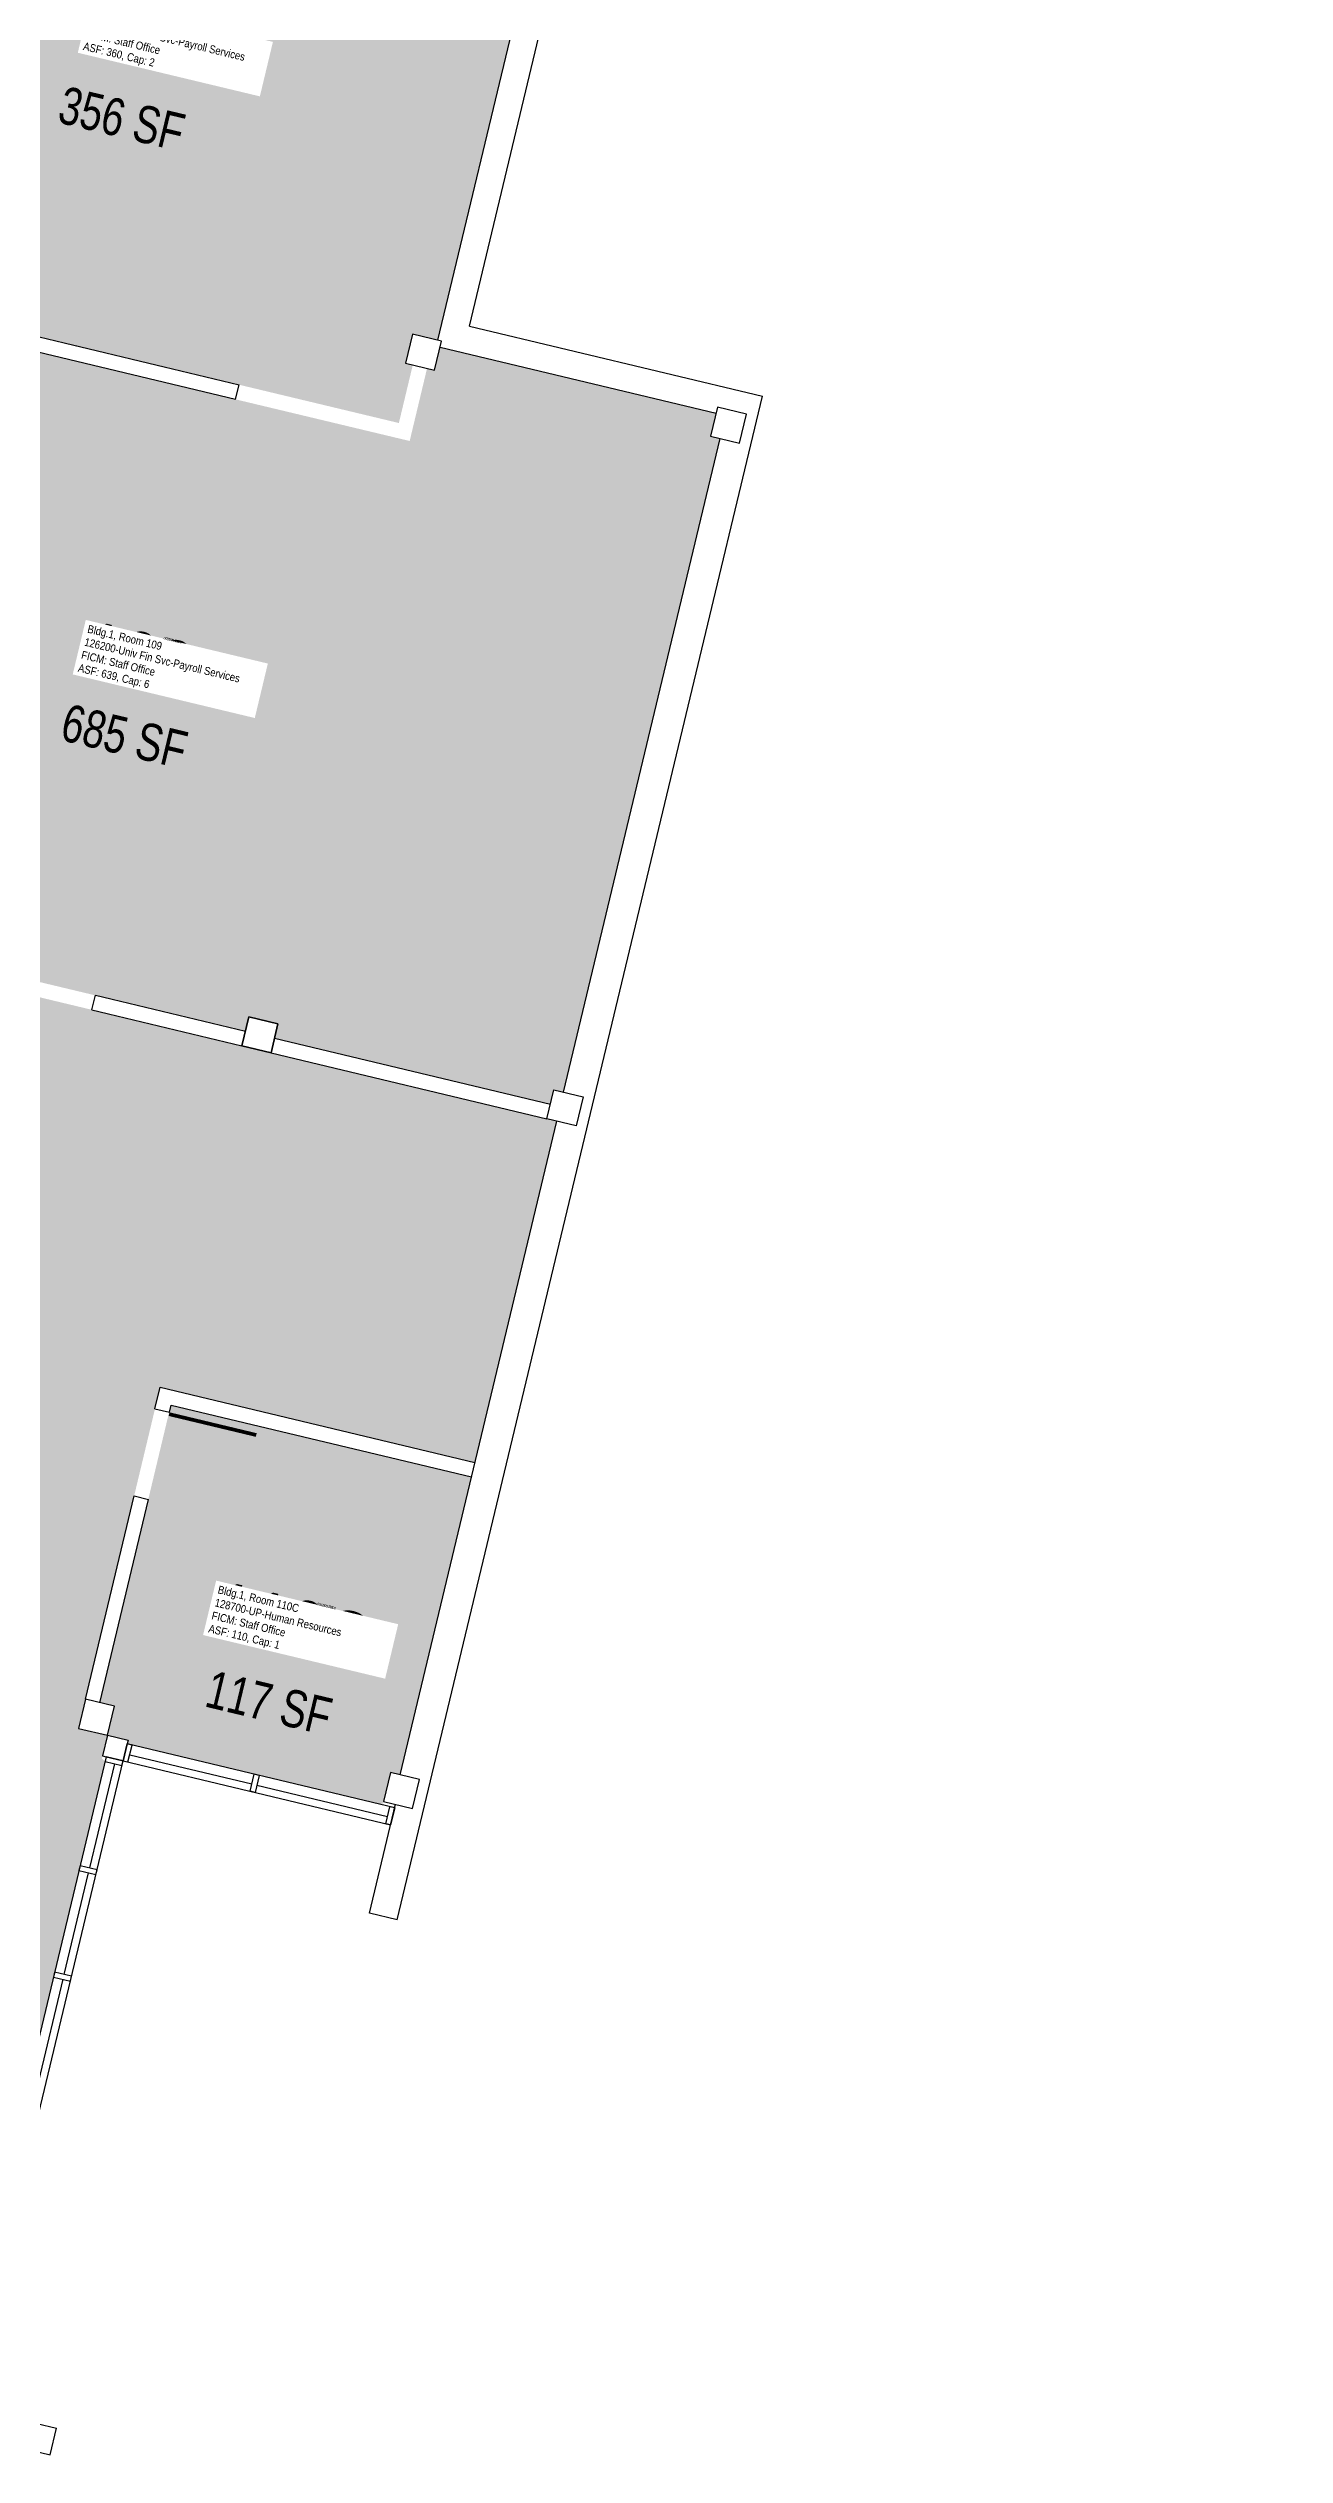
# Model space of a CAD drawing. Header units: inches. Extents: x 69220657 to 69222623, y 27675098 to 27677504.
# Drawn here: x 69222126 to 69222623, y 27675098 to 27676065 of the extents above; entities that cross this region are included whole.
import ezdxf
from ezdxf.enums import TextEntityAlignment as Align

# ---------------------------------------------------------------- set-up
doc = ezdxf.new("R2010")
doc.units = ezdxf.units.IN
doc.header["$LTSCALE"] = 100
doc.header["$MEASUREMENT"] = 0
for name, color, linetype in [('A-DOOR', 2, 'CONTINUOUS'), ('A-GLAZ', 1, 'CONTINUOUS'), ('A-IDEN-RNUM', 7, 'CONTINUOUS'), ('A-IDEN-SNUM', 4, 'CONTINUOUS'), ('A-IDEN-VNUM', 4, 'CONTINUOUS'), ('A-WALL', 5, 'CONTINUOUS'), ('AREA-TEXT', 3, 'CONTINUOUS'), ('Rooms-Category-Color', 7, 'CONTINUOUS'), ('Rooms-College-Color', 7, 'CONTINUOUS'), ('Rooms-Department-Color', 7, 'CONTINUOUS'), ('Rooms-Division-Color', 7, 'CONTINUOUS'), ('Rooms-Information', 7, 'CONTINUOUS')]:
    doc.layers.add(name, color=color, linetype=linetype)
doc.styles.add('CP_AREA', font='arial.ttf', dxfattribs={"height": 15})
doc.styles.add('CP_ROOMSNUMBER', font='arial.ttf', dxfattribs={"height": 1})
doc.styles.add('CP_ROOMVNUMBER', font='arial.ttf', dxfattribs={"width": 0.85, "height": 0.075})

msp = doc.modelspace()

# ---------------------------------------------------------------- hatches: boundary and pattern name
at = {"layer": 'Rooms-Category-Color', "true_color": 0xfa9ba3}
for points in [[(69222317.15, 27676090.51), (69222282.9, 27675947.56), (69222272.69, 27675950.01), (69222269.89, 27675938.34), (69222272.81, 27675937.64), (69222267.22, 27675914.3), (69222026.04, 27675972.08), (69222034.43, 27676007.09), (69222002.34, 27676014.78), (69222014.45, 27676065.34), (69222019.11, 27676084.79), (69222036.59, 27676157.73), (69222171.29, 27676125.5)], [(69222024.52, 27675966.16), (69222271.56, 27675907.08), (69222278.54, 27675936.26), (69222281.45, 27675935.56), (69222283.66, 27675944.8), (69222394.54, 27675918.29), (69222392.33, 27675909.05), (69222396.22, 27675908.12), (69222333.42, 27675645.52), (69222329.53, 27675646.45), (69222328.13, 27675640.62), (69222217.26, 27675667.13), (69222218.65, 27675672.97), (69222206.98, 27675675.76), (69222205.59, 27675669.92), (69221942.99, 27675732.72), (69221944.39, 27675738.56), (69221936.61, 27675740.42), (69221948.47, 27675790.02), (69221980.56, 27675782.34)], [(69221492.4, 27675729.74), (69221904.24, 27675631.07), (69221893.76, 27675587.31), (69222042.55, 27675551.66), (69222076.79, 27675694.62), (69222330.61, 27675633.81), (69222297.76, 27675496.69), (69222171.34, 27675526.98), (69222138.49, 27675389.86), (69222150.05, 27675387.09), (69222147.94, 27675377.82), (69222149.17, 27675376.5), (69222119.11, 27675251.05), (69221674.2, 27675357.64), (69221684.86, 27675402.13), (69221705.22, 27675487.08), (69221647.24, 27675500.97), (69221588.52, 27675515.04), (69221590.01, 27675521.26), (69221581.74, 27675523.24), (69221580.42, 27675522.02), (69221450.11, 27675553.24)], [(69222147, 27675400.16), (69222152.84, 27675398.76), (69222150.05, 27675387.09), (69222158.31, 27675385.11), (69222157.97, 27675383.65), (69222260.57, 27675359.12), (69222263.71, 27675372.25), (69222267.6, 27675371.32), (69222296.21, 27675490.94), (69222175.61, 27675519.78)]]:
    msp.add_hatch(color=241, dxfattribs=at).paths.add_polyline_path(points)
at = {"layer": 'Rooms-College-Color', "true_color": 0x80bc67}
for points in [[(69222317.15, 27676090.51), (69222282.9, 27675947.56), (69222272.69, 27675950.01), (69222269.89, 27675938.34), (69222272.81, 27675937.64), (69222267.22, 27675914.3), (69222026.04, 27675972.08), (69222034.43, 27676007.09), (69222002.34, 27676014.78), (69222014.45, 27676065.34), (69222019.11, 27676084.79), (69222036.59, 27676157.73), (69222171.29, 27676125.5)], [(69222024.52, 27675966.16), (69222271.56, 27675907.08), (69222278.54, 27675936.26), (69222281.45, 27675935.56), (69222283.66, 27675944.8), (69222394.54, 27675918.29), (69222392.33, 27675909.05), (69222396.22, 27675908.12), (69222333.42, 27675645.52), (69222329.53, 27675646.45), (69222328.13, 27675640.62), (69222217.26, 27675667.13), (69222218.65, 27675672.97), (69222206.98, 27675675.76), (69222205.59, 27675669.92), (69221942.99, 27675732.72), (69221944.39, 27675738.56), (69221936.61, 27675740.42), (69221948.47, 27675790.02), (69221980.56, 27675782.34)], [(69221492.4, 27675729.74), (69221904.24, 27675631.07), (69221893.76, 27675587.31), (69222042.55, 27675551.66), (69222076.79, 27675694.62), (69222330.61, 27675633.81), (69222297.76, 27675496.69), (69222171.34, 27675526.98), (69222138.49, 27675389.86), (69222150.05, 27675387.09), (69222147.94, 27675377.82), (69222149.17, 27675376.5), (69222119.11, 27675251.05), (69221674.2, 27675357.64), (69221684.86, 27675402.13), (69221705.22, 27675487.08), (69221647.24, 27675500.97), (69221588.52, 27675515.04), (69221590.01, 27675521.26), (69221581.74, 27675523.24), (69221580.42, 27675522.02), (69221450.11, 27675553.24)], [(69222147, 27675400.16), (69222152.84, 27675398.76), (69222150.05, 27675387.09), (69222158.31, 27675385.11), (69222157.97, 27675383.65), (69222260.57, 27675359.12), (69222263.71, 27675372.25), (69222267.6, 27675371.32), (69222296.21, 27675490.94), (69222175.61, 27675519.78)]]:
    msp.add_hatch(color=83, dxfattribs=at).paths.add_polyline_path(points)
at = {"layer": 'Rooms-Department-Color', "true_color": 0x80bc67}
for points in [[(69222317.15, 27676090.51), (69222282.9, 27675947.56), (69222272.69, 27675950.01), (69222269.89, 27675938.34), (69222272.81, 27675937.64), (69222267.22, 27675914.3), (69222026.04, 27675972.08), (69222034.43, 27676007.09), (69222002.34, 27676014.78), (69222014.45, 27676065.34), (69222019.11, 27676084.79), (69222036.59, 27676157.73), (69222171.29, 27676125.5)], [(69222024.52, 27675966.16), (69222271.56, 27675907.08), (69222278.54, 27675936.26), (69222281.45, 27675935.56), (69222283.66, 27675944.8), (69222394.54, 27675918.29), (69222392.33, 27675909.05), (69222396.22, 27675908.12), (69222333.42, 27675645.52), (69222329.53, 27675646.45), (69222328.13, 27675640.62), (69222217.26, 27675667.13), (69222218.65, 27675672.97), (69222206.98, 27675675.76), (69222205.59, 27675669.92), (69221942.99, 27675732.72), (69221944.39, 27675738.56), (69221936.61, 27675740.42), (69221948.47, 27675790.02), (69221980.56, 27675782.34)]]:
    msp.add_hatch(color=83, dxfattribs=at).paths.add_polyline_path(points)
at = {"layer": 'Rooms-Department-Color', "true_color": 0xdfff7f}
for points in [[(69221492.4, 27675729.74), (69221904.24, 27675631.07), (69221893.76, 27675587.31), (69222042.55, 27675551.66), (69222076.79, 27675694.62), (69222330.61, 27675633.81), (69222297.76, 27675496.69), (69222171.34, 27675526.98), (69222138.49, 27675389.86), (69222150.05, 27675387.09), (69222147.94, 27675377.82), (69222149.17, 27675376.5), (69222119.11, 27675251.05), (69221674.2, 27675357.64), (69221684.86, 27675402.13), (69221705.22, 27675487.08), (69221647.24, 27675500.97), (69221588.52, 27675515.04), (69221590.01, 27675521.26), (69221581.74, 27675523.24), (69221580.42, 27675522.02), (69221450.11, 27675553.24)], [(69222147, 27675400.16), (69222152.84, 27675398.76), (69222150.05, 27675387.09), (69222158.31, 27675385.11), (69222157.97, 27675383.65), (69222260.57, 27675359.12), (69222263.71, 27675372.25), (69222267.6, 27675371.32), (69222296.21, 27675490.94), (69222175.61, 27675519.78)]]:
    msp.add_hatch(color=61, dxfattribs=at).paths.add_polyline_path(points)
at = {"layer": 'Rooms-Division-Color', "true_color": 0x80bc67}
for points in [[(69222317.15, 27676090.51), (69222282.9, 27675947.56), (69222272.69, 27675950.01), (69222269.89, 27675938.34), (69222272.81, 27675937.64), (69222267.22, 27675914.3), (69222026.04, 27675972.08), (69222034.43, 27676007.09), (69222002.34, 27676014.78), (69222014.45, 27676065.34), (69222019.11, 27676084.79), (69222036.59, 27676157.73), (69222171.29, 27676125.5)], [(69222024.52, 27675966.16), (69222271.56, 27675907.08), (69222278.54, 27675936.26), (69222281.45, 27675935.56), (69222283.66, 27675944.8), (69222394.54, 27675918.29), (69222392.33, 27675909.05), (69222396.22, 27675908.12), (69222333.42, 27675645.52), (69222329.53, 27675646.45), (69222328.13, 27675640.62), (69222217.26, 27675667.13), (69222218.65, 27675672.97), (69222206.98, 27675675.76), (69222205.59, 27675669.92), (69221942.99, 27675732.72), (69221944.39, 27675738.56), (69221936.61, 27675740.42), (69221948.47, 27675790.02), (69221980.56, 27675782.34)]]:
    msp.add_hatch(color=83, dxfattribs=at).paths.add_polyline_path(points)
at = {"layer": 'Rooms-Division-Color', "true_color": 0xdfff7f}
for points in [[(69221492.4, 27675729.74), (69221904.24, 27675631.07), (69221893.76, 27675587.31), (69222042.55, 27675551.66), (69222076.79, 27675694.62), (69222330.61, 27675633.81), (69222297.76, 27675496.69), (69222171.34, 27675526.98), (69222138.49, 27675389.86), (69222150.05, 27675387.09), (69222147.94, 27675377.82), (69222149.17, 27675376.5), (69222119.11, 27675251.05), (69221674.2, 27675357.64), (69221684.86, 27675402.13), (69221705.22, 27675487.08), (69221647.24, 27675500.97), (69221588.52, 27675515.04), (69221590.01, 27675521.26), (69221581.74, 27675523.24), (69221580.42, 27675522.02), (69221450.11, 27675553.24)], [(69222147, 27675400.16), (69222152.84, 27675398.76), (69222150.05, 27675387.09), (69222158.31, 27675385.11), (69222157.97, 27675383.65), (69222260.57, 27675359.12), (69222263.71, 27675372.25), (69222267.6, 27675371.32), (69222296.21, 27675490.94), (69222175.61, 27675519.78)]]:
    msp.add_hatch(color=61, dxfattribs=at).paths.add_polyline_path(points)

# ---------------------------------------------------------------- linework, layer by layer
at = {"layer": 'A-DOOR'}
for points in [[(69222111.01, 27675692.59, 1.5, 1.5, 0), (69222119.4, 27675727.6, 0, 0, 0), (69222120.13, 27675727.42, 0, 0, -0.414214), (69222144.94, 27675682.92, 0, 0, -0.414214)], [(69222174.9, 27675516.1, 1.5, 1.5, 0), (69222209.91, 27675507.71, 0, 0, 0), (69222209.74, 27675506.98, 0, 0, -0.414214), (69222165.23, 27675482.17, 0, 0, -0.414214)]]:
    msp.add_lwpolyline(points, format="xyseb", dxfattribs=at)
at = {"layer": 'A-GLAZ'}
for p, q in [((69222149.63, 27675378.45), (69222087.43, 27675118.79)), ((69222094.23, 27675117.16), (69222156.44, 27675376.81)), ((69222156.44, 27675376.81), (69222263.9, 27675351.07)), ((69222265.53, 27675357.88), (69222158.07, 27675383.62)), ((69222159.09, 27675379.27), (69222208.2, 27675367.5)), ((69222143.04, 27675333.75), (69222153.06, 27675375.57)), ((69222210.14, 27675367.03), (69222262.66, 27675354.45)), ((69222132.79, 27675290.96), (69222142.57, 27675331.81)), ((69222122.54, 27675248.17), (69222132.32, 27675289.02))]:
    msp.add_line(p, q, dxfattribs=at)
at = {"layer": 'A-WALL'}
for p, q in [((69222295.58, 27675953.26), (69222623.16, 27677320.57)), ((69222282.9, 27675947.56), (69222345.8, 27676210.13)), ((69222066.4, 27675962.41), (69222203.03, 27675929.67)), ((69222065, 27675956.57), (69222201.64, 27675923.84)), ((69222272.69, 27675950.01), (69222269.89, 27675938.34)), ((69222284.36, 27675947.21), (69222272.69, 27675950.01)), ((69222281.56, 27675935.54), (69222284.36, 27675947.21)), ((69222295.58, 27675953.26), (69222413.25, 27675925.07)), ((69222269.89, 27675938.34), (69222281.56, 27675935.54)), ((69222283.77, 27675944.78), (69222394.64, 27675918.22)), ((69222201.64, 27675923.84), (69222203.03, 27675929.67)), ((69222266.58, 27675312.89), (69222413.25, 27675925.07)), ((69222395.22, 27675920.65), (69222392.42, 27675908.98)), ((69222406.89, 27675917.85), (69222395.22, 27675920.65)), ((69222392.42, 27675908.98), (69222404.09, 27675906.18)), ((69222404.09, 27675906.18), (69222406.89, 27675917.85)), ((69222333.41, 27675645.48), (69222396.31, 27675908.05)), ((69222143.9, 27675678.54), (69222145.29, 27675684.38)), ((69222143.9, 27675678.54), (69222204.19, 27675664.1)), ((69222145.29, 27675684.38), (69222205.59, 27675669.93)), ((69222204.19, 27675664.1), (69222206.99, 27675675.77)), ((69222206.99, 27675675.77), (69222218.65, 27675672.97)), ((69222218.65, 27675672.97), (69222215.86, 27675661.3)), ((69222217.26, 27675667.14), (69222328.12, 27675640.57)), ((69222215.86, 27675661.3), (69222204.19, 27675664.1)), ((69222215.86, 27675661.3), (69222326.72, 27675634.74)), ((69222326.72, 27675634.74), (69222329.52, 27675646.41)), ((69222329.52, 27675646.41), (69222341.19, 27675643.61)), ((69222341.19, 27675643.61), (69222338.39, 27675631.94)), ((69222267.71, 27675371.24), (69222330.61, 27675633.81)), ((69222338.39, 27675631.94), (69222326.72, 27675634.74)), ((69222169.24, 27675518.22), (69222171.34, 27675526.98)), ((69222171.34, 27675526.98), (69222297.76, 27675496.69)), ((69222169.24, 27675518.22), (69222175.08, 27675516.83)), ((69222175.08, 27675516.83), (69222175.77, 27675519.74)), ((69222175.77, 27675519.74), (69222296.36, 27675490.85)), ((69222141.28, 27675401.53), (69222160.85, 27675483.22)), ((69222160.85, 27675483.22), (69222166.69, 27675481.82)), ((69222147.12, 27675400.13), (69222166.69, 27675481.82)), ((69222141.28, 27675401.53), (69222138.49, 27675389.86)), ((69222152.95, 27675398.73), (69222141.28, 27675401.53)), ((69222150.16, 27675387.06), (69222152.95, 27675398.73)), ((69222138.49, 27675389.86), (69222150.16, 27675387.06)), ((69222150.16, 27675387.06), (69222148.18, 27675378.8)), ((69222150.16, 27675387.06), (69222158.42, 27675385.08)), ((69222148.18, 27675378.8), (69222149.63, 27675378.45)), ((69222149.63, 27675378.45), (69222149.17, 27675376.5)), ((69222156.44, 27675376.81), (69222149.63, 27675378.45)), ((69222149.63, 27675378.45), (69222156.44, 27675376.81)), ((69222155.98, 27675374.87), (69222156.44, 27675376.81)), ((69222158.07, 27675383.62), (69222156.44, 27675376.81)), ((69222156.44, 27675376.81), (69222158.07, 27675383.62)), ((69222156.44, 27675376.81), (69222158.39, 27675376.35)), ((69222158.42, 27675385.08), (69222158.07, 27675383.62)), ((69222160.02, 27675383.16), (69222158.07, 27675383.62)), ((69222158.39, 27675376.35), (69222160.02, 27675383.16)), ((69222149.17, 27675376.5), (69222155.98, 27675374.87)), ((69222207.5, 27675364.58), (69222209.13, 27675371.39)), ((69222211.07, 27675370.92), (69222209.13, 27675371.39)), ((69222211.07, 27675370.92), (69222209.44, 27675364.12)), ((69222263.82, 27675372.17), (69222261.02, 27675360.5)), ((69222275.48, 27675369.37), (69222263.82, 27675372.17)), ((69222272.69, 27675357.7), (69222275.48, 27675369.37)), ((69222209.44, 27675364.12), (69222207.5, 27675364.58)), ((69222255.4, 27675315.57), (69222265.88, 27675359.34)), ((69222261.02, 27675360.5), (69222272.69, 27675357.7)), ((69222261.96, 27675351.54), (69222263.59, 27675358.34)), ((69222265.53, 27675357.88), (69222263.59, 27675358.34)), ((69222265.53, 27675357.88), (69222263.9, 27675351.07)), ((69222263.9, 27675351.07), (69222261.96, 27675351.54)), ((69222139.15, 27675334.68), (69222138.68, 27675332.74)), ((69222138.68, 27675332.74), (69222145.49, 27675331.11)), ((69222145.96, 27675333.05), (69222139.15, 27675334.68)), ((69222145.49, 27675331.11), (69222145.96, 27675333.05)), ((69222266.58, 27675312.89), (69222255.4, 27675315.57)), ((69222128.9, 27675291.9), (69222128.43, 27675289.95)), ((69222128.43, 27675289.95), (69222135.24, 27675288.32)), ((69222135.71, 27675290.26), (69222128.9, 27675291.9)), ((69222135.24, 27675288.32), (69222135.71, 27675290.26)), ((69221479.5, 27675253.13), (69222127.17, 27675097.96)), ((69222085.97, 27675119.14), (69222129.73, 27675108.66)), ((69222127.17, 27675097.96), (69222129.73, 27675108.66))]:
    msp.add_line(p, q, dxfattribs=at)
msp.add_lwpolyline([(69222218.65, 27675672.97), (69222206.99, 27675675.77), (69222204.19, 27675664.1), (69222215.86, 27675661.3)], close=True, dxfattribs=at)

# ---------------------------------------------------------------- texts
at = {"layer": 'A-IDEN-RNUM', "style": 'CP_ROOMSNUMBER', "width": 0.85}
for s, p in [('0109-00', (69222176.4, 27675827.06)), ('0110-C0', (69222238.18, 27675438.99))]:
    msp.add_text(s, height=1, rotation=346.527, dxfattribs=at).set_placement(p, align=Align.MIDDLE)
at = {"layer": 'A-IDEN-SNUM', "style": 'CP_ROOMSNUMBER', "width": 0.85}
for s, p in [('0010010900', (69222176.4, 27675827.06)), ('00100110C0', (69222238.18, 27675438.99))]:
    msp.add_text(s, height=1, rotation=346.527, dxfattribs=at).set_placement(p, align=Align.MIDDLE)
at = {"layer": 'A-IDEN-VNUM', "style": 'CP_ROOMVNUMBER', "width": 0.85}
for s, p in [('107', (69222164.2, 27676068.92)), ('109', (69222162.16, 27675819.16)), ('110C', (69222223.94, 27675431.08))]:
    msp.add_text(s, height=22.5, rotation=346.527, dxfattribs=at).set_placement(p, align=Align.MIDDLE)
at = {"layer": 'AREA-TEXT', "style": 'CP_AREA', "width": 0.75}
for s, p in [('356 SF', (69222155.9, 27676036.62)), ('685 SF', (69222156.94, 27675788.49)), ('117 SF', (69222215.02, 27675400.17))]:
    msp.add_text(s, height=15, rotation=346.527, dxfattribs=at).set_placement(p, align=Align.MIDDLE_CENTER)

# ---------------------------------------------------------------- next in the draw order: texts
at = {"layer": 'Rooms-Information', "char_height": 3.2143, "width": 72, "attachment_point": 7, "rotation": 346.527, "style": 'CP_ROOMVNUMBER', "bg_fill": 3, "box_fill_scale": 1.5, "bg_fill_color": 256, "bg_fill_true_color": 13158600, "bg_fill_transparency": 0}
for s, insert in [('Bldg.1, Room 107^M^J126200-Univ Fin Svc-Payroll Services^M^JFICM: Staff Office^M^JASF: 360, Cap: 2', (69222139.94, 27676063.31)), ('Bldg.1, Room 109^M^J126200-Univ Fin Svc-Payroll Services^M^JFICM: Staff Office^M^JASF: 639, Cap: 6', (69222137.9, 27675813.55)), ('Bldg.1, Room 110C^M^J128700-UP-Human Resources^M^JFICM: Staff Office^M^JASF: 110, Cap: 1', (69222190.27, 27675427.58))]:
    msp.add_mtext(s, dxfattribs=dict(at, insert=insert))

doc.saveas('drawing.dxf')
